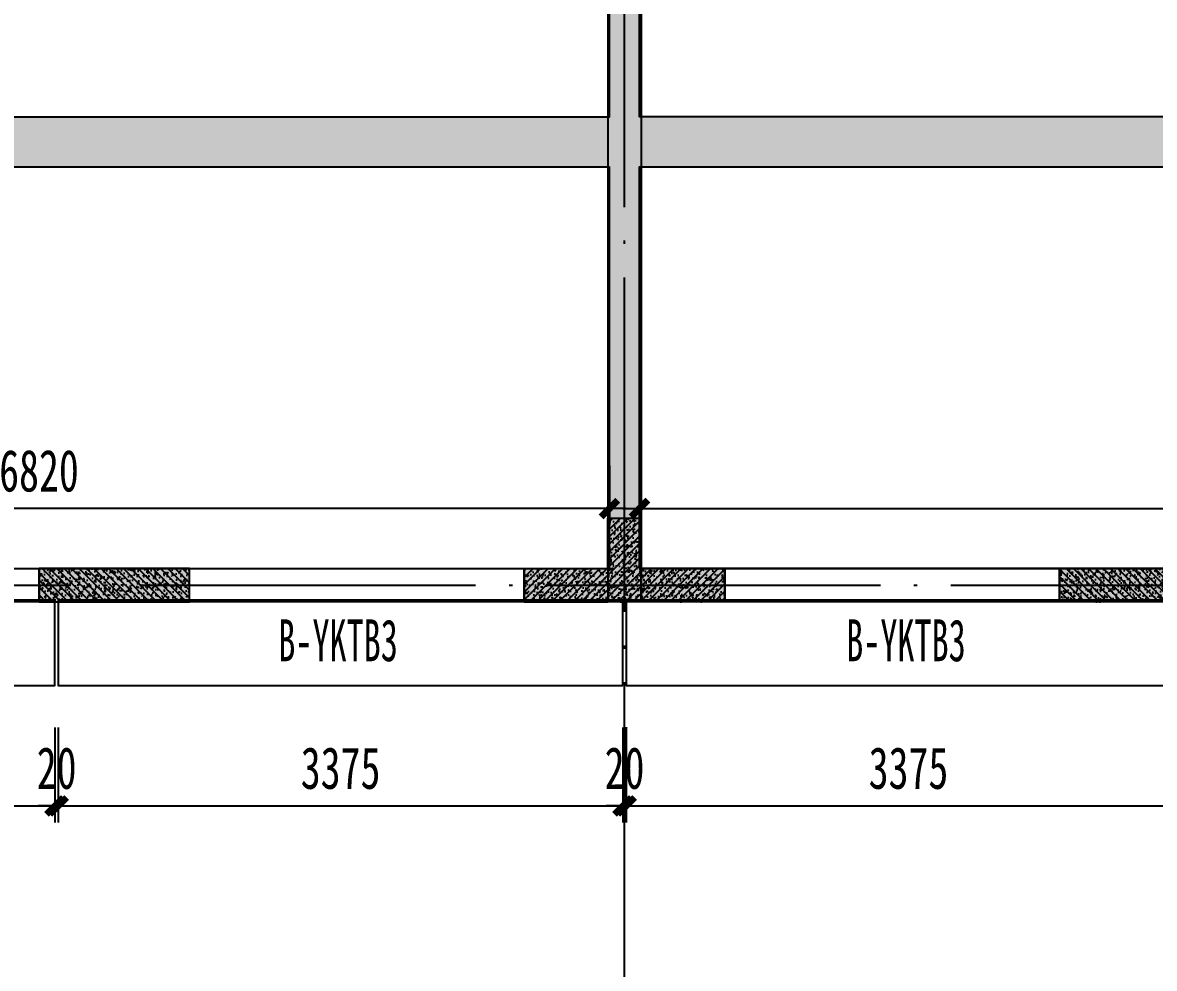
# Model space of a CAD drawing. Extents: x -3200779283 to -8106663, y 659664 to 1123462.
# Drawn here: x -8142949 to -8136183, y 681610 to 687264 of the extents above; entities that cross this region are included whole.
import ezdxf
from ezdxf.enums import TextEntityAlignment as Align

# ---------------------------------------------------------------- set-up
doc = ezdxf.new("R2010")
doc.units = 0
doc.header["$LTSCALE"] = 1000
doc.header["$MEASUREMENT"] = 0
for name, pattern in [('120-墙体$0$CONTINOUS', [0]), ('125-墙体$0$CONTINOUS', [0]), ('125-核心筒-首层南入$0$CONTINOUS', [0]), ('3#-轴线$0$DOTE', [2.42, 2, -0.2, 0.02, -0.2]), ('3#4#5#$0$DASH', [0.35, 0.25, -0.1]), ('DASH', [0.35, 0.25, -0.1])]:
    doc.linetypes.add(name, pattern=pattern)
doc.layers.get('Defpoints').update_dxf_attribs({"color": 30, "linetype": 'DASH'})
for name, color, linetype in [('120-墙体$0$S-WALL', 40, 'Continuous'), ('120-墙体$0$S-WALL-BEAM', 120, 'Continuous'), ('120-墙体$0$S-WALL-COLU', 252, '120-墙体$0$CONTINOUS'), ('120-墙体$0$S-WALL-COLU-HATC', 16, 'Continuous'), ('120-墙体$0$S-WALL-HATC', 253, 'Continuous'), ('125-墙体$0$S-WALL', 40, 'Continuous'), ('125-墙体$0$S-WALL-BEAM', 120, 'Continuous'), ('125-墙体$0$S-WALL-COLU', 252, '125-墙体$0$CONTINOUS'), ('125-墙体$0$S-WALL-COLU-HATC', 16, 'Continuous'), ('125-墙体$0$S-WALL-HATC', 253, 'Continuous'), ('125-核心筒-首层南入$0$S-WALL', 40, 'Continuous'), ('125-核心筒-首层南入$0$S-WALL-COLU', 252, '125-核心筒-首层南入$0$CONTINOUS'), ('125-核心筒-首层南入$0$S-WALL-COLU-HATC', 16, 'Continuous'), ('125-核心筒-首层南入$0$S-WALL-HATC', 253, 'Continuous'), ('3#-轴线$0$A-ANNO-DOTE', 10, '3#-轴线$0$DOTE'), ('3#4#5#$0$PC-SLAB', 6, '3#4#5#$0$DASH'), ('3#4#5#$0$S-ANNO-TEXT', 7, 'Continuous'), ('3#4#5#$0$S-DIMS-SLAB', 120, 'Continuous'), ('3#4#5#$0$S-PC-SLAB', 6, 'Continuous'), ('3#4#5#$0$S-WALL-HATC', 253, 'Continuous')]:
    doc.layers.add(name, color=color, linetype=linetype)
doc.styles.add('3#4#5#$0$外部参照 1$0$宋体', font='', dxfattribs={"width": 0.8})
doc.styles.add('3#4#5#$0$楷体', font='', dxfattribs={"width": 0.7})
doc.styles.get('3#4#5#$0$外部参照 1$0$宋体').set_extended_font_data('SimSun')
doc.styles.get('3#4#5#$0$楷体').set_extended_font_data('KaiTi_GB2312')
doc.dimstyles.new('3#4#5#$0$TSSD_100_100', dxfattribs={"dimtxt": 250, "dimasz": 100, "dimexe": 100, "dimexo": 250, "dimgap": 100, "dimtad": 1, "dimdec": 0, "dimzin": 0, "dimdsep": 46, "dimtxsty": '3#4#5#$0$楷体', "dimblk": '3#4#5#$0$_ArchTick', "dimcen": 0, "dimdle": 100, "dimclrt": 7, "dimadec": 0, "dimazin": 0, "dimtfac": 1, "dimtdec": 0, "dimtix": 1, "dimtmove": 2, "dimatfit": 3, "dimfxl": 1, "dimtolj": 1, "dimtzin": 0, "dimarcsym": 0})

# ---------------------------------------------------------------- blocks, each defined once
blk = doc.blocks.new('3#4#5#$0$_ArchTick')
at = {"color": 0, "linetype": 'ByBlock', "const_width": 0.4}
blk.add_lwpolyline([(-0.5, -0.5), (0.5, 0.5)], dxfattribs=at)
blk = doc.blocks.new('*D1101')
at = {"layer": '3#4#5#$0$S-DIMS-SLAB', "color": 0, "lineweight": -2, "transparency": 16777216}
for p, q in [((31460.7, -12059.8), (31460.7, -12629.8)), ((34835.7, -12059.8), (34835.7, -12629.8)), ((31360.7, -12529.8), (34935.7, -12529.8))]:
    blk.add_line(p, q, dxfattribs=at)
at = {"layer": 'Defpoints', "color": 0, "transparency": 16777216}
for p in [(31460.7, -11809.8), (34835.7, -11809.8), (34835.7, -12529.8)]:
    blk.add_point(p, dxfattribs=at)
at = {"layer": '3#4#5#$0$S-DIMS-SLAB', "color": 0, "lineweight": -2, "transparency": 16777216, "xscale": 100, "yscale": 100, "zscale": 100, "rotation": 180}
blk.add_blockref('3#4#5#$0$_ArchTick', (31460.7, -12529.8), dxfattribs=at)
at = {"layer": '3#4#5#$0$S-DIMS-SLAB', "color": 0, "lineweight": -2, "transparency": 16777216, "xscale": 100, "yscale": 100, "zscale": 100}
blk.add_blockref('3#4#5#$0$_ArchTick', (34835.7, -12529.8), dxfattribs=at)
at = {"layer": '3#4#5#$0$S-DIMS-SLAB', "color": 7, "transparency": 16777216, "insert": (33148.2, -12304.8), "char_height": 250, "attachment_point": 5, "style": '3#4#5#$0$楷体'}
blk.add_mtext('\\A1;3375', dxfattribs=at)
blk = doc.blocks.new('*D1102')
at = {"layer": '3#4#5#$0$S-DIMS-SLAB', "color": 0, "lineweight": -2, "transparency": 16777216}
for p, q in [((31440.7, -12060), (31440.7, -12629.8)), ((31460.7, -12059.8), (31460.7, -12629.8)), ((31440.7, -12529.8), (31340.7, -12529.8)), ((31440.7, -12529.8), (31460.7, -12529.8)), ((31460.7, -12529.8), (31560.7, -12529.8))]:
    blk.add_line(p, q, dxfattribs=at)
at = {"layer": 'Defpoints', "color": 0, "transparency": 16777216}
for p in [(31440.7, -11810), (31460.7, -11809.8), (31460.7, -12529.8)]:
    blk.add_point(p, dxfattribs=at)
at = {"layer": '3#4#5#$0$S-DIMS-SLAB', "color": 0, "lineweight": -2, "transparency": 16777216, "xscale": 100, "yscale": 100, "zscale": 100}
blk.add_blockref('3#4#5#$0$_ArchTick', (31440.7, -12529.8), dxfattribs=at)
at = {"layer": '3#4#5#$0$S-DIMS-SLAB', "color": 0, "lineweight": -2, "transparency": 16777216, "xscale": 100, "yscale": 100, "zscale": 100, "rotation": 180}
blk.add_blockref('3#4#5#$0$_ArchTick', (31460.7, -12529.8), dxfattribs=at)
at = {"layer": '3#4#5#$0$S-DIMS-SLAB', "color": 7, "transparency": 16777216, "insert": (31450.7, -12304.8), "char_height": 250, "attachment_point": 5, "style": '3#4#5#$0$楷体'}
blk.add_mtext('\\A1;20', dxfattribs=at)
blk = doc.blocks.new('*D1103')
at = {"layer": '3#4#5#$0$S-DIMS-SLAB', "color": 0, "lineweight": -2, "transparency": 16777216}
for p, q in [((28065.7, -12060), (28065.7, -12629.8)), ((31440.7, -12060), (31440.7, -12629.8)), ((27965.7, -12529.8), (31540.7, -12529.8))]:
    blk.add_line(p, q, dxfattribs=at)
at = {"layer": 'Defpoints', "color": 0, "transparency": 16777216}
for p in [(28065.7, -11810), (31440.7, -11810), (31440.7, -12529.8)]:
    blk.add_point(p, dxfattribs=at)
at = {"layer": '3#4#5#$0$S-DIMS-SLAB', "color": 0, "lineweight": -2, "transparency": 16777216, "xscale": 100, "yscale": 100, "zscale": 100, "rotation": 180}
blk.add_blockref('3#4#5#$0$_ArchTick', (28065.7, -12529.8), dxfattribs=at)
at = {"layer": '3#4#5#$0$S-DIMS-SLAB', "color": 0, "lineweight": -2, "transparency": 16777216, "xscale": 100, "yscale": 100, "zscale": 100}
blk.add_blockref('3#4#5#$0$_ArchTick', (31440.7, -12529.8), dxfattribs=at)
at = {"layer": '3#4#5#$0$S-DIMS-SLAB', "color": 7, "transparency": 16777216, "insert": (29753.2, -12304.8), "char_height": 250, "attachment_point": 5, "style": '3#4#5#$0$楷体'}
blk.add_mtext('\\A1;3375', dxfattribs=at)
blk = doc.blocks.new('*D1104')
at = {"layer": '3#4#5#$0$S-DIMS-SLAB', "color": 0, "lineweight": -2, "transparency": 16777216}
for p, q in [((28045.7, -12060), (28045.7, -12629.8)), ((28065.7, -12060), (28065.7, -12629.8)), ((28045.7, -12529.8), (27945.7, -12529.8)), ((28045.7, -12529.8), (28065.7, -12529.8)), ((28065.7, -12529.8), (28165.7, -12529.8))]:
    blk.add_line(p, q, dxfattribs=at)
at = {"layer": 'Defpoints', "color": 0, "transparency": 16777216}
for p in [(28045.7, -11810), (28065.7, -11810), (28065.7, -12529.8)]:
    blk.add_point(p, dxfattribs=at)
at = {"layer": '3#4#5#$0$S-DIMS-SLAB', "color": 0, "lineweight": -2, "transparency": 16777216, "xscale": 100, "yscale": 100, "zscale": 100}
blk.add_blockref('3#4#5#$0$_ArchTick', (28045.7, -12529.8), dxfattribs=at)
at = {"layer": '3#4#5#$0$S-DIMS-SLAB', "color": 0, "lineweight": -2, "transparency": 16777216, "xscale": 100, "yscale": 100, "zscale": 100, "rotation": 180}
blk.add_blockref('3#4#5#$0$_ArchTick', (28065.7, -12529.8), dxfattribs=at)
at = {"layer": '3#4#5#$0$S-DIMS-SLAB', "color": 7, "transparency": 16777216, "insert": (28055.7, -12304.8), "char_height": 250, "attachment_point": 5, "style": '3#4#5#$0$楷体'}
blk.add_mtext('\\A1;20', dxfattribs=at)
blk = doc.blocks.new('*D1105')
at = {"layer": '3#4#5#$0$S-DIMS-SLAB', "color": 0, "lineweight": -2, "transparency": 16777216}
for p, q in [((24670.7, -12060), (24670.7, -12629.8)), ((28045.7, -12060), (28045.7, -12629.8)), ((24570.7, -12529.8), (28145.7, -12529.8))]:
    blk.add_line(p, q, dxfattribs=at)
at = {"layer": 'Defpoints', "color": 0, "transparency": 16777216}
for p in [(24670.7, -11810), (28045.7, -11810), (28045.7, -12529.8)]:
    blk.add_point(p, dxfattribs=at)
at = {"layer": '3#4#5#$0$S-DIMS-SLAB', "color": 0, "lineweight": -2, "transparency": 16777216, "xscale": 100, "yscale": 100, "zscale": 100, "rotation": 180}
blk.add_blockref('3#4#5#$0$_ArchTick', (24670.7, -12529.8), dxfattribs=at)
at = {"layer": '3#4#5#$0$S-DIMS-SLAB', "color": 0, "lineweight": -2, "transparency": 16777216, "xscale": 100, "yscale": 100, "zscale": 100}
blk.add_blockref('3#4#5#$0$_ArchTick', (28045.7, -12529.8), dxfattribs=at)
at = {"layer": '3#4#5#$0$S-DIMS-SLAB', "color": 7, "transparency": 16777216, "insert": (26358.2, -12304.8), "char_height": 250, "attachment_point": 5, "style": '3#4#5#$0$楷体'}
blk.add_mtext('\\A1;3375', dxfattribs=at)
blk = doc.blocks.new('3#4#5#$0$ban3')
at = {"layer": '3#4#5#$0$S-WALL-HATC', "ltscale": 100}
h = blk.add_hatch(dxfattribs=at)
h.set_pattern_fill('AR-CONC', color=256, scale=25, angle=-270, style=0)
h.set_pattern_definition([(140, (-37341055835.12, -2020437159.28), (15.68803374565, 179.3150456502), [18.75, -206.25]), (85, (-37341055835.12, -2020437159.28), (-188.048033425, -34.68783340325), [15, -165]), (190.4514, (-37341055833.81, -2020437144.34), (-172.3598855152, 144.6273454285), [15.9350475, -175.285528]), (136.1842, (-37341055885.12, -2020437159.28), (41.3797535823, 266.8102621564), [28.125, -309.375]), (186.6356, (-37341055881.67, -2020437137.04), (-243.5294677251, 233.6656763872), [23.902572, -262.92825]), (81.1842, (-37341055885.12, -2020437159.28), (-243.5296502313, 233.6654862834), [22.5, -247.5]), (111, (-37341055872.62, -2020437134.28), (100.65472266633, 149.2267630296), [18.75, -206.25]), (56, (-37341055872.62, -2020437134.28), (-181.2875112617, 60.8288329804), [15, -165]), (161.4514, (-37341055864.23, -2020437121.84), (-80.6326241775, 210.0556571454), [15.9350475, -175.285528]), (127.5, (-37341055835.116, -2020437159.28), (-83.22346345783, 3.03996382932), [0, -163, 0, -167.5, 0, -165.625]), (97.5, (-37341055835.12, -2020437159.28), (-98.6029279706, 65.76738436054), [0, -95.5, 0, -159.25, 0, -63.125]), (57.5, (-37341055835.116, -2020437215.03), (5.6387179336, 133.4556090431), [0, -62.5, 0, -195, 0, -258.75]), (47.5, (-37341055835.12, -2020437240.03), (-25.02624558308, 145.7965423356), [0, -81.25, 0, -129.5, 0, -183.75])])
h.paths.add_polyline_path([(-214482, 404475), (-214482, 404775), (-221282, 404775), (-221282, 404475)])
at = {"layer": '3#4#5#$0$S-PC-SLAB'}
blk.add_lwpolyline([(-214472, 407075), (-214472, 404775), (-221292, 404775), (-221292, 405875), (-220092, 405875), (-220092, 407075), (-214472, 407075)], dxfattribs=at)
blk.add_lwpolyline([(-214472, 402075), (-221292, 402075), (-221292, 404475), (-214472, 404475)], close=True, dxfattribs=at)
at = {"layer": '3#4#5#$0$S-WALL-HATC', "ltscale": 100}
blk.add_lwpolyline([(-214482, 404475), (-214482, 404775), (-221282, 404775), (-221282, 404475)], close=True, dxfattribs=at)
blk = doc.blocks.new('3#4#5#$0$ban111')
at = {"layer": '3#4#5#$0$S-WALL-HATC', "ltscale": 100}
h = blk.add_hatch(dxfattribs=at)
h.set_pattern_fill('AR-CONC', color=256, scale=25, angle=-270, style=0)
h.set_pattern_definition([(140, (-37341047970.12, -2020437059.28), (15.68803374565, 179.3150456502), [18.75, -206.25]), (85, (-37341047970.12, -2020437059.28), (-188.048033425, -34.68783340325), [15, -165]), (190.4514, (-37341047968.81, -2020437044.34), (-172.3598855152, 144.6273454285), [15.9350475, -175.285528]), (136.1842, (-37341048020.12, -2020437059.28), (41.3797535823, 266.8102621564), [28.125, -309.375]), (186.6356, (-37341048016.67, -2020437037.05), (-243.5294677251, 233.6656763872), [23.902572, -262.92825]), (81.1842, (-37341048020.12, -2020437059.28), (-243.5296502313, 233.6654862834), [22.5, -247.5]), (111, (-37341048007.62, -2020437034.28), (100.65472266633, 149.2267630296), [18.75, -206.25]), (56, (-37341048007.62, -2020437034.28), (-181.2875112617, 60.8288329804), [15, -165]), (161.4514, (-37341047999.23, -2020437021.84), (-80.6326241775, 210.0556571454), [15.9350475, -175.285528]), (127.5, (-37341047970.12, -2020437059.28), (-83.22346345783, 3.03996382932), [0, -163, 0, -167.5, 0, -165.625]), (97.5, (-37341047970.12, -2020437059.28), (-98.6029279706, 65.76738436054), [0, -95.5, 0, -159.25, 0, -63.125]), (57.5, (-37341047970.12, -2020437115.03), (5.6387179336, 133.4556090431), [0, -62.5, 0, -195, 0, -258.75]), (47.5, (-37341047970.12, -2020437140.03), (-25.02624558308, 145.7965423356), [0, -81.25, 0, -129.5, 0, -183.75])])
h.paths.add_polyline_path([(-228282, 404475), (-228282, 404775), (-221482, 404775), (-221482, 404475)])
at = {"layer": '3#4#5#$0$S-PC-SLAB'}
blk.add_lwpolyline([(-228292, 407075), (-228292, 404775), (-221472, 404775), (-221472, 405875), (-222672, 405875), (-222672, 407075), (-228292, 407075)], dxfattribs=at)
blk.add_lwpolyline([(-228292, 402075), (-221472, 402075), (-221472, 404475), (-228292, 404475)], close=True, dxfattribs=at)
at = {"layer": '3#4#5#$0$S-WALL-HATC', "ltscale": 100}
blk.add_lwpolyline([(-228282, 404475), (-228282, 404775), (-221482, 404775), (-221482, 404475)], close=True, dxfattribs=at)
blk = doc.blocks.new('*D808')
at = {"layer": '3#4#5#$0$S-DIMS-SLAB', "color": 0, "lineweight": -2, "transparency": 16777216}
for p, q in [((171436.4, 155290.6), (171436.4, 154932.9)), ((178256.4, 155290.6), (178256.4, 154932.9)), ((178356.4, 155032.9), (171336.4, 155032.9))]:
    blk.add_line(p, q, dxfattribs=at)
at = {"layer": 'Defpoints', "color": 0, "transparency": 16777216}
for p in [(171436.4, 155540.6), (178256.4, 155540.6), (171436.4, 155032.9)]:
    blk.add_point(p, dxfattribs=at)
at = {"layer": '3#4#5#$0$S-DIMS-SLAB', "color": 0, "lineweight": -2, "transparency": 16777216, "xscale": 100, "yscale": 100, "zscale": 100, "rotation": 180}
blk.add_blockref('3#4#5#$0$_ArchTick', (171436.4, 155032.9), dxfattribs=at)
at = {"layer": '3#4#5#$0$S-DIMS-SLAB', "color": 0, "lineweight": -2, "transparency": 16777216, "xscale": 100, "yscale": 100, "zscale": 100}
blk.add_blockref('3#4#5#$0$_ArchTick', (178256.4, 155032.9), dxfattribs=at)
at = {"layer": '3#4#5#$0$S-DIMS-SLAB', "color": 7, "transparency": 16777216, "insert": (174846.4, 155257.9), "char_height": 250, "attachment_point": 5, "style": '3#4#5#$0$楷体'}
blk.add_mtext('\\A1;6820', dxfattribs=at)
blk = doc.blocks.new('*D847')
at = {"layer": '3#4#5#$0$S-DIMS-SLAB', "color": 0, "lineweight": -2, "transparency": 16777216}
for p, q in [((178436.3, 155291.1), (178436.3, 154933.4)), ((185256.3, 155291.1), (185256.3, 154933.4)), ((178336.3, 155033.4), (185356.3, 155033.4))]:
    blk.add_line(p, q, dxfattribs=at)
at = {"layer": 'Defpoints', "color": 0, "transparency": 16777216}
for p in [(178436.3, 155541.1), (185256.3, 155541.1), (185256.3, 155033.4)]:
    blk.add_point(p, dxfattribs=at)
at = {"layer": '3#4#5#$0$S-DIMS-SLAB', "color": 0, "lineweight": -2, "transparency": 16777216, "xscale": 100, "yscale": 100, "zscale": 100, "rotation": 180}
blk.add_blockref('3#4#5#$0$_ArchTick', (178436.3, 155033.4), dxfattribs=at)
at = {"layer": '3#4#5#$0$S-DIMS-SLAB', "color": 0, "lineweight": -2, "transparency": 16777216, "xscale": 100, "yscale": 100, "zscale": 100}
blk.add_blockref('3#4#5#$0$_ArchTick', (185256.3, 155033.4), dxfattribs=at)
at = {"layer": '3#4#5#$0$S-DIMS-SLAB', "color": 7, "transparency": 16777216, "insert": (181846.3, 155258.4), "char_height": 250, "attachment_point": 5, "style": '3#4#5#$0$楷体'}
blk.add_mtext('\\A1;6820', dxfattribs=at)
blk = doc.blocks.new('3#-轴线')
at = {"layer": '3#-轴线$0$A-ANNO-DOTE'}
for points in [[(31350, -16100), (31350, -7100)], [(-3000, -11100), (44800, -11100)]]:
    blk.add_lwpolyline(points, dxfattribs=at)
blk = doc.blocks.new('125-墙体')
at = {"layer": '125-墙体$0$S-WALL-COLU-HATC'}
h = blk.add_hatch(dxfattribs=at)
h.set_pattern_fill('AR-CONC', color=256, scale=10)
h.set_pattern_definition([(50, (16440.73, -252107.814), (71.726018, -6.275213), [7.5, -82.5]), (355, (16440.73, -252107.814), (-13.875133, 75.219213), [6, -66]), (100.4514, (16446.705, -252108.34), (57.850938, 68.943954), [6.37402, -70.114211]), (46.1842, (16440.73, -252087.81), (106.724105, -16.5519), [11.25, -123.75]), (96.6356, (16449.62, -252089.19), (93.46627, 97.411787), [9.56103, -105.1713]), (351.1842, (16440.73, -252087.81), (93.466195, 97.41186), [9, -99]), (21, (16450.73, -252092.814), (59.690705, -40.261889), [7.5, -82.5]), (326, (16450.73, -252092.814), (24.331533, 72.515005), [6, -66]), (71.4514, (16455.7, -252096.17), (84.022263, 32.25305), [6.37402, -70.114211]), (37.5, (16440.728, -252107.814), (1.2159855, 33.2893854), [0, -65.2, 0, -67, 0, -66.25]), (7.5, (16440.728, -252107.814), (26.306954, 39.441171), [0, -38.2, 0, -63.7, 0, -25.25]), (327.5, (16418.428, -252107.814), (53.3822436, -2.2554872), [0, -25, 0, -78, 0, -103.5]), (317.5, (16408.43, -252107.814), (58.318617, 10.010498), [0, -32.5, 0, -51.8, 0, -73.5])])
h.paths.add_polyline_path([(7849.8, -11200), (7849.8, -11000), (6950, -11000), (6950, -11200)])
h = blk.add_hatch(dxfattribs=at)
h.set_pattern_fill('ANSI31', color=256, scale=250, style=0)
h.set_pattern_definition([(45, (16440.728, -252107.814), (-22.097087, 22.097087), [])])
h.paths.add_polyline_path([(7849.8, -11200), (7849.8, -11000), (6950, -11000), (6950, -11200)])
at = {"layer": '125-墙体$0$S-WALL-HATC'}
for points in [[(6950, -11200), (7849.8, -11200), (7849.8, -11000), (6950, -11000)], [(9850, -11000), (9850, -11200), (10350, -11200), (10350, -11000)]]:
    blk.add_hatch(color=256, dxfattribs=at).paths.add_polyline_path(points)
at = {"layer": '125-墙体$0$S-WALL'}
for p, q in [((6950, -11000), (7849.8, -11000)), ((7849.8, -11000), (7849.8, -11200)), ((6950, -11200), (7849.8, -11200))]:
    blk.add_line(p, q, dxfattribs=at)
blk.add_lwpolyline([(9850, -11000), (9850, -11200), (10350, -11200), (10350, -11000), (9850, -11000)], close=True, dxfattribs=at)
at = {"layer": '125-墙体$0$S-WALL-BEAM'}
blk.add_lwpolyline([(7849.8, -11000), (7849.8, -11200), (9850, -11200), (9850, -11000)], close=True, dxfattribs=at)
at = {"layer": '125-墙体$0$S-WALL-COLU', "lineweight": -2}
blk.add_lwpolyline([(7849.8, -11200), (7849.8, -11000), (6950, -11000), (6950, -11200)], close=True, dxfattribs=at)
blk = doc.blocks.new('125-核心筒-首层南入')
at = {"layer": '125-核心筒-首层南入$0$S-WALL-COLU-HATC'}
h = blk.add_hatch(dxfattribs=at)
h.set_pattern_fill('AR-CONC', color=256, scale=10, angle=90)
h.set_pattern_definition([(140, (242036.99, 11637.05), (6.275213, 71.726018), [7.5, -82.5]), (85, (242036.99, 11637.05), (-75.219213, -13.875133), [6, -66]), (190.4514, (242037.51, 11643.03), (-68.943954, 57.850938), [6.37402, -70.114211]), (136.1842, (242016.99, 11637.05), (16.5519, 106.724105), [11.25, -123.75]), (186.6356, (242018.37, 11645.95), (-97.411787, 93.46627), [9.56103, -105.1713]), (81.1842, (242016.99, 11637.05), (-97.41186, 93.466195), [9, -99]), (111, (242021.99, 11647.05), (40.261889, 59.690705), [7.5, -82.5]), (56, (242021.99, 11647.05), (-72.515005, 24.331533), [6, -66]), (161.4514, (242025.345, 11652.03), (-32.25305, 84.022263), [6.37402, -70.114211]), (127.5, (242036.99, 11637.052), (-33.2893854, 1.2159855), [0, -65.2, 0, -67, 0, -66.25]), (97.5, (242036.99, 11637.052), (-39.441171, 26.306954), [0, -38.2, 0, -63.7, 0, -25.25]), (57.5, (242036.99, 11614.752), (2.2554872, 53.3822436), [0, -25, 0, -78, 0, -103.5]), (47.5, (242036.99, 11604.752), (-10.010498, 58.318617), [0, -32.5, 0, -51.8, 0, -73.5])])
h.paths.add_polyline_path([(-100, -3900), (-600, -3900), (-600, -4100), (100, -4100), (600, -4100), (600, -3900), (100, -3900), (100, -3600), (-100, -3600)])
h = blk.add_hatch(dxfattribs=at)
h.set_pattern_fill('ANSI31', color=256, scale=250, angle=90, style=0)
h.set_pattern_definition([(135, (242036.99, 11637.052), (-22.097087, -22.097087), [])])
h.paths.add_polyline_path([(-100, -3900), (-600, -3900), (-600, -4100), (100, -4100), (600, -4100), (600, -3900), (100, -3900), (100, -3600), (-100, -3600)])
at = {"layer": '125-核心筒-首层南入$0$S-WALL-HATC'}
for points in [[(100, -400), (-100, -400), (-100, -3900), (0, -3966.7), (100, -3900), (100, -1600)], [(-100, -3900), (-100, -4100), (0, -4100), (0, -3966.7)], [(0, -3966.7), (0, -4100), (100, -4100), (100, -3900)]]:
    blk.add_hatch(color=256, dxfattribs=at).paths.add_polyline_path(points)
at = {"layer": '125-核心筒-首层南入$0$S-WALL'}
for p, q in [((-100, -100), (-100, -4100)), ((100, -100), (100, -4100)), ((-100, -4100), (100, -4100))]:
    blk.add_line(p, q, dxfattribs=at)
at = {"layer": '125-核心筒-首层南入$0$S-WALL-COLU', "linetype": 'ByBlock'}
blk.add_lwpolyline([(-100, -3900), (-600, -3900), (-600, -4100), (100, -4100), (600, -4100), (600, -3900), (100, -3900), (100, -3600), (-100, -3600), (-100, -3900)], dxfattribs=at)
blk = doc.blocks.new('120-墙体')
at = {"layer": '120-墙体$0$S-WALL-COLU-HATC'}
h = blk.add_hatch(dxfattribs=at)
h.set_pattern_fill('AR-CONC', color=256, scale=10)
h.set_pattern_definition([(50, (-11554.75, -252107.815), (71.726018, -6.275213), [7.5, -82.5]), (355, (-11554.75, -252107.815), (-13.875133, 75.219213), [6, -66]), (100.4514, (-11548.77, -252108.34), (57.850938, 68.943954), [6.37402, -70.114211]), (46.1842, (-11554.75, -252087.815), (106.724105, -16.5519), [11.25, -123.75]), (96.6356, (-11545.86, -252089.19), (93.46627, 97.411787), [9.56103, -105.1713]), (351.1842, (-11554.75, -252087.82), (93.466195, 97.41186), [9, -99]), (21, (-11544.75, -252092.815), (59.690705, -40.261889), [7.5, -82.5]), (326, (-11544.75, -252092.815), (24.331533, 72.515005), [6, -66]), (71.4514, (-11539.775, -252096.17), (84.022263, 32.25305), [6.37402, -70.114211]), (37.5, (-11554.75, -252107.815), (1.2159855, 33.2893854), [0, -65.2, 0, -67, 0, -66.25]), (7.5, (-11554.75, -252107.815), (26.306954, 39.441171), [0, -38.2, 0, -63.7, 0, -25.25]), (327.5, (-11577.05, -252107.815), (53.3822436, -2.2554872), [0, -25, 0, -78, 0, -103.5]), (317.5, (-11587.05, -252107.815), (58.318617, 10.010498), [0, -32.5, 0, -51.8, 0, -73.5])])
h.paths.add_polyline_path([(-7050, -11200), (-7050, -11000), (-6150, -11000), (-6150, -11200)])
h = blk.add_hatch(dxfattribs=at)
h.set_pattern_fill('ANSI31', color=256, scale=250, style=0)
h.set_pattern_definition([(45, (-11554.75, -252107.815), (-22.097087, 22.097087), [])])
h.paths.add_polyline_path([(-7050, -11000), (-7050, -11200), (-6150, -11200), (-6150, -11000)])
at = {"layer": '120-墙体$0$S-WALL-HATC'}
for points in [[(-9050, -11200), (-9050, -11000), (-9550, -11000), (-9550, -11200)], [(-6600, -11200), (-6600, -11000), (-7050, -11000), (-7050, -11200)], [(-6150, -11000), (-6600, -11000), (-6600, -11200), (-6150, -11200)]]:
    blk.add_hatch(color=256, dxfattribs=at).paths.add_polyline_path(points)
at = {"layer": '120-墙体$0$S-WALL'}
for p, q in [((-9050, -11000), (-9550, -11000)), ((-6600, -11000), (-7050, -11000)), ((-7050, -11200), (-7050, -11000)), ((-6150, -11000), (-6600, -11000)), ((-6150, -11200), (-6150, -11000)), ((-9050, -11200), (-9550, -11200)), ((-6600, -11200), (-7050, -11200)), ((-6150, -11200), (-6600, -11200))]:
    blk.add_line(p, q, dxfattribs=at)
at = {"layer": '120-墙体$0$S-WALL-BEAM'}
for points in [[(-9050, -11000), (-9050, -11200), (-7050, -11200), (-7050, -11000)], [(-6150, -11000), (-6150, -11200), (-3150, -11200), (-3150, -11000)]]:
    blk.add_lwpolyline(points, close=True, dxfattribs=at)
at = {"layer": '120-墙体$0$S-WALL-COLU', "lineweight": -2}
blk.add_lwpolyline([(-7050, -11200), (-7050, -11000), (-6150, -11000), (-6150, -11200)], close=True, dxfattribs=at)
blk = doc.blocks.new('3#4#5#$0$3#首层顶悬挑板')
at = {"layer": '3#4#5#$0$S-PC-SLAB'}
for points in [[(28045.7, -11300), (24670.7, -11300), (24670.7, -11810), (28045.7, -11810)], [(31440.7, -11809.9), (31440.7, -11299.9), (28065.7, -11300), (28065.7, -11810)], [(34835.7, -11809.9), (34835.7, -11299.9), (31460.7, -11299.9), (31460.7, -11809.9)]]:
    blk.add_lwpolyline(points, close=True, dxfattribs=at)
at = {"layer": '3#4#5#$0$PC-SLAB', "linetype": 'ByBlock', "style": '3#4#5#$0$外部参照 1$0$宋体', "width": 0.6}
for p in [(29738.1, -11541.7), (33133.1, -11541.7)]:
    blk.add_text('B-YKTB3', height=250, dxfattribs=at).set_placement(p, align=Align.MIDDLE)
at = {"layer": '3#4#5#$0$S-DIMS-SLAB'}
for base, p1, p2, picture, middle in [((28045.7, -12529.8), (24670.7, -11810), (28045.7, -11810), '*D1105', (26358.2, -12304.8)), ((28065.7, -12529.8), (28045.7, -11810), (28065.7, -11810), '*D1104', (28055.7, -12304.8)), ((31440.7, -12529.8), (28065.7, -11810), (31440.7, -11810), '*D1103', (29753.2, -12304.8)), ((31460.7, -12529.8), (31440.7, -11810), (31460.7, -11809.8), '*D1102', (31450.7, -12304.8)), ((34835.7, -12529.8), (31460.7, -11809.8), (34835.7, -11809.8), '*D1101', (33148.2, -12304.8))]:
    dim = blk.add_linear_dim(base=base, p1=p1, p2=p2, dimstyle='3#4#5#$0$TSSD_100_100', dxfattribs=at)
    dim.commit()
    dim.dimension.update_dxf_attribs({"geometry": picture, "text_midpoint": middle})
blk = doc.blocks.new('3#4#5#$0$5#')
at = {"layer": '3#4#5#$0$S-ANNO-TEXT', "xscale": -1}
for name, p in [('3#4#5#$0$ban3', (-43034.9, -247400.5)), ('3#4#5#$0$ban111', (-43035.7, -247400))]:
    blk.add_blockref(name, p, dxfattribs=at)
at = {"layer": '3#4#5#$0$S-DIMS-SLAB'}
dim = blk.add_linear_dim(base=(171436.4, 155032.9), p1=(178256.4, 155540.6), p2=(171436.4, 155540.6), angle=180, dimstyle='3#4#5#$0$TSSD_100_100', dxfattribs=at)
dim.commit()
dim.dimension.update_dxf_attribs({"geometry": '*D808', "text_midpoint": (174846.4, 155257.9)})
dim = blk.add_linear_dim(base=(185256.3, 155033.4), p1=(178436.3, 155541.1), p2=(185256.3, 155541.1), dimstyle='3#4#5#$0$TSSD_100_100', dxfattribs=at)
dim.commit()
dim.dimension.update_dxf_attribs({"geometry": '*D847', "text_midpoint": (181846.3, 155258.4)})

msp = doc.modelspace()

# ---------------------------------------------------------------- block references
msp.add_blockref('3#-轴线', (-8170700.4, 695000.6))
at = {"xscale": -1}
for name, p in [('125-核心筒-首层南入', (-8139350.4, 687900.6)), ('120-墙体', (-8149000.4, 695000.6)), ('125-墙体', (-8128900.4, 695000.6))]:
    msp.add_blockref(name, p, dxfattribs=at)
at = {"layer": '3#4#5#$0$S-PC-SLAB'}
msp.add_blockref('3#4#5#$0$5#', (-8317697.2, 529325.6), dxfattribs=at)
at = {"layer": '3#4#5#$0$S-PC-SLAB', "color": 1}
msp.add_blockref('3#4#5#$0$3#首层顶悬挑板', (-8170800.9, 695110.7), dxfattribs=at)

doc.saveas('drawing.dxf')
